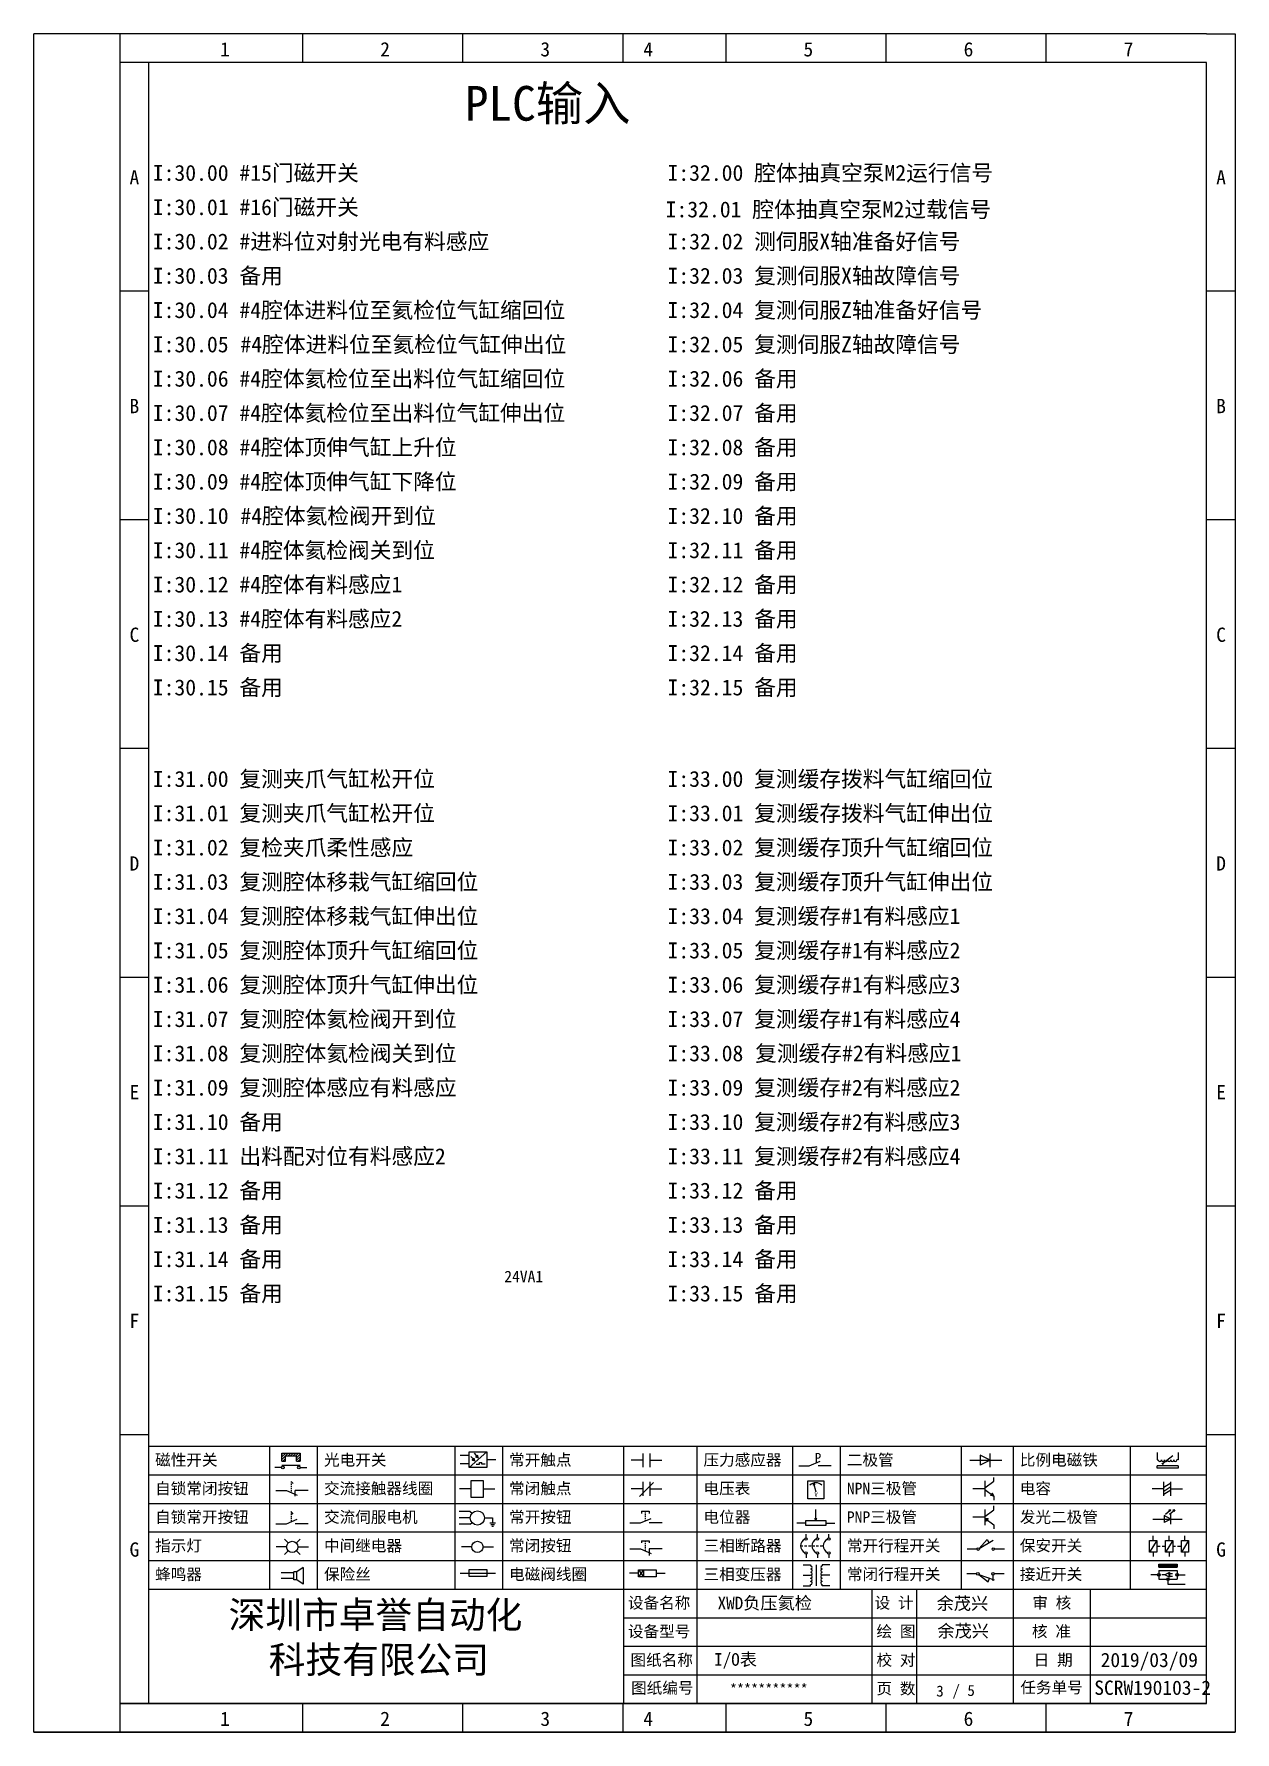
# Model space of a CAD drawing. Header units: millimetres. Extents: x -300 to 4617, y -106 to 3179.
# Drawn here: x 887.3 to 1097.3, y 2160.9 to 2457.9 of the extents above; entities that cross this region are included whole.
import ezdxf

# ---------------------------------------------------------------- set-up
doc = ezdxf.new("R2010")
doc.units = ezdxf.units.MM
doc.layers.add('AE_BOR', color=1, linetype='Continuous')
doc.styles.get("Standard").update_dxf_attribs({"font": ''})
doc.styles.add('汉字', font='')
doc.styles.get('Standard').set_extended_font_data('SimSun')
doc.styles.get('汉字').set_extended_font_data('新宋体')

# ---------------------------------------------------------------- blocks, each defined once
blk = doc.blocks.new('磁性开关')
at = {"linetype": 'ByBlock'}
h = blk.add_hatch(dxfattribs=at)
h.set_pattern_fill('ANSI31', color=256, scale=0.1, style=0)
h.paths.add_polyline_path([(-1910.88, -776.69), (-1910.88, -775.29), (-1907.69, -775.29), (-1907.69, -776.69), (-1908.31, -776.69), (-1908.31, -775.79), (-1910.25, -775.79), (-1910.25, -776.69)])
for p, q in [((-1910.91, -777.81), (-1912.09, -777.81)), ((-1910.88, -776.69), (-1910.88, -775.29)), ((-1910.88, -775.29), (-1907.69, -775.29)), ((-1910.88, -776.69), (-1910.25, -776.69)), ((-1910.88, -777.39), (-1907.69, -777.39)), ((-1910.25, -776.69), (-1910.25, -775.79)), ((-1910.25, -775.79), (-1908.31, -775.79)), ((-1908.31, -776.69), (-1908.31, -775.79)), ((-1908.31, -776.69), (-1907.69, -776.69)), ((-1907.69, -775.29), (-1907.69, -776.69)), ((-1907.66, -777.81), (-1906.48, -777.81))]:
    blk.add_line(p, q, dxfattribs=at)
for centre in [(-1910.68, -777.81), (-1907.88, -777.81)]:
    blk.add_circle(centre, 0.225, dxfattribs=at)
blk = doc.blocks.new('*U4')
at = {"linetype": 'ByBlock'}
for p, q in [((-1909.23, -780.45), (-1909.23, -780.67)), ((-1909.23, -780.45), (-1908.92, -780.84)), ((-1909.23, -780.84), (-1909.23, -781.05)), ((-1911.92, -782.07), (-1910.06, -782.07)), ((-1910.06, -782.07), (-1908.18, -782.88)), ((-1909.23, -781.23), (-1909.23, -781.44)), ((-1909.23, -781.61), (-1909.23, -781.83)), ((-1909.23, -782), (-1909.23, -782.21)), ((-1909.23, -782.38), (-1909.23, -782.43)), ((-1908.52, -783.07), (-1908.52, -782.07)), ((-1906.25, -782.07), (-1908.52, -782.07))]:
    blk.add_line(p, q, dxfattribs=at)
blk = doc.blocks.new('常开按钮')
at = {"linetype": 'ByBlock'}
for p, q in [((-1910.06, -787.73), (-1908.18, -786.93)), ((-1909.9, -785.68), (-1908.56, -785.68)), ((-1909.9, -785.68), (-1909.9, -786.07)), ((-1909.23, -785.68), (-1909.23, -785.89)), ((-1909.23, -786.06), (-1909.23, -786.28)), ((-1909.23, -786.45), (-1909.23, -786.67)), ((-1909.23, -786.84), (-1909.23, -787.05)), ((-1908.56, -785.68), (-1908.56, -786.07)), ((-1911.92, -787.73), (-1910.06, -787.73)), ((-1909.23, -787.22), (-1909.23, -787.38)), ((-1906.25, -787.73), (-1908.52, -787.73))]:
    blk.add_line(p, q, dxfattribs=at)
blk = doc.blocks.new('*U6')
at = {"linetype": 'ByBlock'}
for p, q in [((-1911.92, -792.89), (-1910.06, -792.89)), ((-1910.06, -792.89), (-1908.18, -792.08)), ((-1908.88, -791.17), (-1909.23, -790.71)), ((-1909.23, -790.71), (-1909.23, -790.92)), ((-1909.23, -791.09), (-1909.23, -791.31)), ((-1909.23, -791.48), (-1909.23, -791.69)), ((-1909.23, -791.86), (-1909.23, -792.08)), ((-1909.23, -792.25), (-1909.23, -792.47)), ((-1906.25, -792.89), (-1908.52, -792.89))]:
    blk.add_line(p, q, dxfattribs=at)
blk = doc.blocks.new('蜂鸣器')
at = {"linetype": 'ByBlock'}
for p, q in [((-1907.17, -795.53), (-1908.25, -796.26)), ((-1907.17, -795.53), (-1907.17, -798.41)), ((-1908.8, -796.48), (-1911.01, -796.48)), ((-1908.8, -797.46), (-1911.01, -797.46)), ((-1908.25, -796.26), (-1908.8, -796.26)), ((-1908.8, -797.68), (-1908.8, -796.26)), ((-1908.25, -797.68), (-1908.8, -797.68)), ((-1908.25, -797.68), (-1908.25, -796.26)), ((-1907.17, -798.41), (-1908.25, -797.68))]:
    blk.add_line(p, q, dxfattribs=at)
blk = doc.blocks.new('光电开关')
at = {"linetype": 'ByBlock'}
h = blk.add_hatch(dxfattribs=at)
h.set_pattern_fill('ANSI31', color=256, scale=0.01, style=0)
h.set_pattern_definition([(45, (0.172267, 0), (-0.0224506403, 0.0224506403), [])])
h.paths.add_polyline_path([(-1882.44, -776.34), (-1882.5, -775.91), (-1882.68, -776.07)])
h.paths.add_polyline_path([(-1882.86, -776.23), (-1882.44, -776.34), (-1882.68, -776.07)])
h.paths.add_polyline_path([(-1883.05, -776.88), (-1883.11, -776.45), (-1883.29, -776.61)])
h.paths.add_polyline_path([(-1883.47, -776.77), (-1883.05, -776.88), (-1883.29, -776.61)])
for p, q in [((-1884.01, -775.96), (-1885.56, -775.96)), ((-1884.01, -777.39), (-1885.56, -777.39)), ((-1880.91, -775.3), (-1884.01, -778.05)), ((-1883.75, -776.09), (-1883.05, -776.88)), ((-1883.11, -776.45), (-1883.47, -776.77)), ((-1883.05, -776.88), (-1883.47, -776.77)), ((-1883.14, -775.55), (-1882.44, -776.34)), ((-1883.05, -776.88), (-1883.11, -776.45)), ((-1882.5, -775.91), (-1882.86, -776.23)), ((-1882.44, -776.34), (-1882.86, -776.23)), ((-1882.78, -777.47), (-1882.23, -777.47)), ((-1882.44, -776.34), (-1882.5, -775.91)), ((-1882.23, -777.47), (-1882.23, -777.14)), ((-1882.23, -777.14), (-1881.78, -777.14)), ((-1881.78, -777.47), (-1881.78, -777.14)), ((-1881.23, -777.47), (-1881.78, -777.47)), ((-1879.37, -776.67), (-1880.91, -776.67))]:
    blk.add_line(p, q, dxfattribs=at)
blk.add_lwpolyline([(-1884.01, -775.3), (-1880.91, -775.3), (-1880.91, -778.05), (-1884.01, -778.05)], close=True, dxfattribs=at)
blk = doc.blocks.new('交流接触器线圈')
at = {"linetype": 'ByBlock'}
for p, q in [((-1880.82, -781.77), (-1882.87, -781.77)), ((-1878.72, -781.77), (-1876.67, -781.77))]:
    blk.add_line(p, q, dxfattribs=at)
blk.add_lwpolyline([(-1880.82, -780.28), (-1878.72, -780.28), (-1878.72, -783.26), (-1880.82, -783.26)], close=True, dxfattribs=at)
blk = doc.blocks.new('交流伺服电机')
at = {"linetype": 'ByBlock'}
for p, q in [((-1880.97, -785.75), (-1882.94, -785.75)), ((-1880.97, -786.85), (-1882.94, -786.85)), ((-1880.97, -785.75), (-1880.65, -786.03)), ((-1878.49, -786.85), (-1877.07, -786.85)), ((-1877.07, -786.85), (-1877.07, -787.72)), ((-1880.97, -787.94), (-1882.94, -787.94)), ((-1880.97, -787.94), (-1880.65, -787.67)), ((-1877.54, -787.72), (-1876.59, -787.72)), ((-1877.38, -788.01), (-1876.75, -788.01)), ((-1877.23, -788.29), (-1876.9, -788.29))]:
    blk.add_line(p, q, dxfattribs=at)
blk.add_circle((-1879.73, -786.85), 1.24, dxfattribs=at)
blk = doc.blocks.new('中间继电器')
at = {"linetype": 'ByBlock'}
for p, q in [((-1880.72, -791.92), (-1882.54, -791.92)), ((-1878.74, -791.92), (-1876.92, -791.92))]:
    blk.add_line(p, q, dxfattribs=at)
blk.add_circle((-1879.73, -791.92), 0.992, dxfattribs=at)
blk = doc.blocks.new('保险丝')
at = {"linetype": 'ByBlock'}
blk.add_line((-1882.72, -796.49), (-1876.55, -796.49), dxfattribs=at)
blk.add_lwpolyline([(-1881.2, -795.86), (-1878.06, -795.86), (-1878.06, -797.12), (-1881.2, -797.12)], close=True, dxfattribs=at)
blk = doc.blocks.new('指示灯')
at = {"linetype": 'ByBlock'}
for p, q in [((-1854.25, -776.92), (-1856.06, -776.92)), ((-1854.62, -775.59), (-1853.97, -776.23)), ((-1854.62, -778.25), (-1853.97, -777.61)), ((-1851.9, -775.59), (-1852.54, -776.23)), ((-1851.9, -778.25), (-1852.54, -777.61)), ((-1852.26, -776.92), (-1850.45, -776.92))]:
    blk.add_line(p, q, dxfattribs=at)
blk.add_circle((-1853.26, -776.92), 0.992, dxfattribs=at)
blk = doc.blocks.new('常开触点')
at = {"linetype": 'ByBlock'}
for p, q in [((-1853.82, -782.99), (-1853.82, -780.56)), ((-1852.6, -782.99), (-1852.6, -780.56)), ((-1853.82, -781.77), (-1855.88, -781.77)), ((-1852.6, -781.77), (-1850.55, -781.77))]:
    blk.add_line(p, q, dxfattribs=at)
blk = doc.blocks.new('常闭触点')
at = {"linetype": 'ByBlock'}
for p, q in [((-1853.82, -786.77), (-1855.88, -786.77)), ((-1852.01, -785.66), (-1854.43, -788.1)), ((-1853.82, -787.99), (-1853.82, -785.56)), ((-1852.6, -787.99), (-1852.6, -785.56)), ((-1852.6, -786.77), (-1850.55, -786.77))]:
    blk.add_line(p, q, dxfattribs=at)
blk = doc.blocks.new('常闭按钮')
at = {"linetype": 'ByBlock'}
for p, q in [((-1856.13, -792.28), (-1854.28, -792.28)), ((-1854.28, -792.28), (-1852.4, -793.09)), ((-1854.11, -790.83), (-1852.77, -790.83)), ((-1854.11, -790.83), (-1854.11, -791.22)), ((-1853.44, -790.83), (-1853.44, -791.04)), ((-1853.44, -791.21), (-1853.44, -791.43)), ((-1853.44, -791.6), (-1853.44, -791.82)), ((-1853.44, -791.99), (-1853.44, -792.2)), ((-1853.44, -792.37), (-1853.44, -792.53)), ((-1852.77, -790.83), (-1852.77, -791.22)), ((-1850.47, -792.28), (-1852.73, -792.28)), ((-1852.73, -792.28), (-1852.73, -793.43))]:
    blk.add_line(p, q, dxfattribs=at)
blk = doc.blocks.new('电磁阀线圈')
at = {"linetype": 'ByBlock'}
for p, q in [((-1854.61, -795.92), (-1853.75, -797.16)), ((-1853.75, -795.92), (-1854.61, -797.16)), ((-1853.75, -795.92), (-1853.75, -797.16)), ((-1854.61, -796.54), (-1856.17, -796.54)), ((-1851.53, -796.54), (-1849.97, -796.54))]:
    blk.add_line(p, q, dxfattribs=at)
blk.add_lwpolyline([(-1854.61, -795.92), (-1851.53, -795.92), (-1851.53, -797.16), (-1854.61, -797.16)], close=True, dxfattribs=at)
blk = doc.blocks.new('电容')
at = {"linetype": 'ByBlock'}
for p, q in [((-1756.08, -782.99), (-1756.08, -780.56)), ((-1754.86, -780.79), (-1756.08, -781.55)), ((-1754.86, -782.99), (-1754.86, -780.56)), ((-1756.08, -781.77), (-1758.13, -781.77)), ((-1754.86, -781.44), (-1756.08, -782.2)), ((-1754.86, -781.99), (-1756.08, -782.75)), ((-1754.86, -781.77), (-1752.81, -781.77))]:
    blk.add_line(p, q, dxfattribs=at)
blk = doc.blocks.new('电压表')
at = {"linetype": 'ByBlock'}
for p, q in [((-1814.84, -780.75), (-1814.91, -781.13)), ((-1814.6, -781.05), (-1814.91, -781.13)), ((-1814.84, -780.75), (-1814.46, -782.26)), ((-1814.84, -780.75), (-1814.6, -781.05))]:
    blk.add_line(p, q, dxfattribs=at)
blk.add_lwpolyline([(-1815.84, -780.34), (-1813.07, -780.34), (-1813.07, -783.49), (-1815.84, -783.49)], close=True, dxfattribs=at)
blk.add_arc((-1814.46, -782.26), 1.56, 46.8313, 133.1687, dxfattribs=at)
at = {"linetype": 'ByBlock', "insert": (-1814.7, -782.39), "char_height": 0.75, "width": 0.6768, "attachment_point": 1}
blk.add_mtext('V', dxfattribs=at)
blk = doc.blocks.new('电位器')
at = {"linetype": 'ByBlock'}
for p, q in [((-1814.45, -787.3), (-1814.62, -786.96)), ((-1814.62, -786.96), (-1814.27, -786.96)), ((-1814.45, -787.3), (-1814.45, -785.39)), ((-1814.45, -787.3), (-1814.27, -786.96)), ((-1816.21, -787.75), (-1817.79, -787.75)), ((-1812.68, -787.75), (-1811.1, -787.75))]:
    blk.add_line(p, q, dxfattribs=at)
blk.add_lwpolyline([(-1816.21, -787.3), (-1812.68, -787.3), (-1812.68, -788.2), (-1816.21, -788.2)], close=True, dxfattribs=at)
blk = doc.blocks.new('三相断路器')
at = {"linetype": 'ByBlock'}
for p, q in [((-1816.17, -790.33), (-1816.17, -789.7)), ((-1814.17, -790.33), (-1814.17, -789.7)), ((-1812.18, -790.33), (-1812.18, -789.7)), ((-1817.14, -791.74), (-1816.72, -791.74)), ((-1816.45, -791.74), (-1816.03, -791.74)), ((-1815.76, -791.74), (-1815.34, -791.74)), ((-1815.07, -791.74), (-1814.65, -791.74)), ((-1814.38, -791.74), (-1813.96, -791.74)), ((-1813.69, -791.74), (-1813.27, -791.74)), ((-1816.17, -793.19), (-1816.17, -793.83)), ((-1814.17, -793.19), (-1814.17, -793.83)), ((-1812.18, -793.19), (-1812.18, -793.83))]:
    blk.add_line(p, q, dxfattribs=at)
for centre in [(-1816.17, -790.55), (-1816.17, -792.98), (-1814.17, -790.55), (-1814.17, -792.98), (-1812.18, -790.55), (-1812.18, -792.98)]:
    blk.add_circle(centre, 0.219, dxfattribs=at)
for centre in [(-1815.81, -791.74), (-1813.82, -791.74), (-1811.83, -791.74)]:
    blk.add_arc(centre, 1.32, 115.5791, 244.4209, dxfattribs=at)
blk = doc.blocks.new('三相变压器')
at = {"linetype": 'ByBlock'}
for p, q in [((-1816.69, -795.03), (-1815.37, -795.03)), ((-1815.37, -795.03), (-1815.37, -795.24)), ((-1814.34, -798.7), (-1814.34, -795.04)), ((-1812, -795.03), (-1813.32, -795.03)), ((-1813.32, -795.03), (-1813.32, -795.24)), ((-1816.69, -796.87), (-1815.37, -796.87)), ((-1816.69, -798.71), (-1815.37, -798.71)), ((-1815.37, -798.71), (-1815.37, -798.5)), ((-1812, -796.87), (-1813.32, -796.87)), ((-1813.32, -798.71), (-1813.32, -798.5)), ((-1812, -798.71), (-1813.32, -798.71))]:
    blk.add_line(p, q, dxfattribs=at)
for centre, start, end in [((-1815.37, -795.51), 270, 90), ((-1815.37, -796.06), 270, 90), ((-1813.32, -795.51), 90, 270), ((-1813.32, -796.06), 90, 270), ((-1815.37, -796.6), 270, 90), ((-1815.37, -797.14), 270, 90), ((-1815.37, -797.68), 270, 90), ((-1815.37, -798.23), 270, 90), ((-1813.32, -796.6), 90, 270), ((-1813.32, -797.14), 90, 270), ((-1813.32, -797.68), 90, 270), ((-1813.32, -798.23), 90, 270)]:
    blk.add_arc(centre, 0.271, start, end, dxfattribs=at)
blk = doc.blocks.new('二极管')
at = {"linetype": 'ByBlock'}
for p, q in [((-1787.52, -776.77), (-1781.92, -776.77)), ((-1783.97, -776.77), (-1785.69, -775.9)), ((-1785.69, -775.9), (-1785.69, -777.65)), ((-1783.97, -776.77), (-1785.69, -777.65)), ((-1783.97, -777.99), (-1783.97, -775.56))]:
    blk.add_line(p, q, dxfattribs=at)
blk = doc.blocks.new('NPN三极管')
at = {"linetype": 'ByBlock'}
for p, q in [((-1785.73, -780.61), (-1785.73, -783.32)), ((-1785.73, -781.82), (-1784.15, -780.66)), ((-1784.15, -780.66), (-1784.15, -779.98)), ((-1785.73, -781.97), (-1787.81, -781.97)), ((-1785.73, -782.11), (-1784.15, -783.27)), ((-1784.41, -782.73), (-1784.74, -783.18)), ((-1784.15, -783.27), (-1784.74, -783.18)), ((-1784.15, -783.27), (-1784.41, -782.73)), ((-1784.15, -783.27), (-1784.15, -783.96))]:
    blk.add_line(p, q, dxfattribs=at)
blk = doc.blocks.new('发光二极管')
at = {"linetype": 'ByBlock'}
for p, q in [((-1758.01, -786.77), (-1752.89, -786.77)), ((-1754.84, -786.77), (-1756.04, -786.16)), ((-1756.04, -786.16), (-1756.04, -787.39)), ((-1754.84, -786.77), (-1756.04, -787.39)), ((-1755.78, -785.92), (-1754.89, -785.14)), ((-1754.89, -785.14), (-1755.2, -785.22)), ((-1755.2, -785.22), (-1755.01, -785.43)), ((-1755.08, -785.92), (-1754.18, -785.14)), ((-1754.89, -785.14), (-1755.01, -785.43)), ((-1754.84, -787.63), (-1754.84, -785.92)), ((-1754.18, -785.14), (-1754.49, -785.22)), ((-1754.49, -785.22), (-1754.31, -785.43)), ((-1754.18, -785.14), (-1754.31, -785.43))]:
    blk.add_line(p, q, dxfattribs=at)
blk = doc.blocks.new('PNP三极管')
at = {"linetype": 'ByBlock'}
for p, q in [((-1784.9, -786.74), (-1786.98, -786.74)), ((-1784.9, -785.38), (-1784.9, -788.09)), ((-1784.9, -786.59), (-1783.32, -785.43)), ((-1784.9, -786.88), (-1783.32, -788.04)), ((-1784.9, -786.88), (-1784.31, -786.97)), ((-1784.9, -786.88), (-1784.64, -787.42)), ((-1784.31, -786.97), (-1784.64, -787.42)), ((-1783.32, -785.43), (-1783.32, -784.75)), ((-1783.32, -788.04), (-1783.32, -788.73))]:
    blk.add_line(p, q, dxfattribs=at)
blk = doc.blocks.new('常开行程开关')
at = {"linetype": 'ByBlock'}
for p, q in [((-1786.29, -792.3), (-1788.01, -792.3)), ((-1785.89, -792.17), (-1784.52, -790.62)), ((-1785.89, -792.17), (-1783.43, -790.72)), ((-1784.52, -790.62), (-1784.19, -791.17)), ((-1781.48, -792.3), (-1783.21, -792.3))]:
    blk.add_line(p, q, dxfattribs=at)
for centre in [(-1786.07, -792.3), (-1783.42, -792.3)]:
    blk.add_circle(centre, 0.219, dxfattribs=at)
blk = doc.blocks.new('常闭行程开关')
at = {"linetype": 'ByBlock'}
for p, q in [((-1786.34, -796.62), (-1788.07, -796.62)), ((-1785.93, -796.72), (-1783.25, -797.7)), ((-1785.93, -796.72), (-1784.3, -798)), ((-1784.3, -798), (-1784.08, -797.4)), ((-1783.48, -796.84), (-1783.48, -797.85)), ((-1781.54, -796.62), (-1783.26, -796.62))]:
    blk.add_line(p, q, dxfattribs=at)
for centre in [(-1786.12, -796.62), (-1783.48, -796.62)]:
    blk.add_circle(centre, 0.219, dxfattribs=at)
blk = doc.blocks.new('比例电磁阀')
at = {"linetype": 'ByBlock'}
for p, q in [((-1757.26, -775.38), (-1757.26, -776.71)), ((-1757.26, -776.71), (-1757.05, -776.71)), ((-1753.6, -777.73), (-1757.25, -777.73)), ((-1757.25, -778.13), (-1757.25, -777.73)), ((-1753.6, -778.13), (-1757.25, -778.13)), ((-1754.5, -775.98), (-1756.35, -777.44)), ((-1756.35, -777.44), (-1756.25, -777.25)), ((-1756.35, -777.44), (-1756.15, -777.38)), ((-1756.15, -777.38), (-1756.25, -777.25)), ((-1753.58, -776.71), (-1753.8, -776.71)), ((-1753.6, -777.73), (-1753.6, -778.13)), ((-1753.58, -775.38), (-1753.58, -776.71))]:
    blk.add_line(p, q, dxfattribs=at)
for centre in [(-1756.78, -776.71), (-1756.24, -776.71), (-1755.7, -776.71), (-1755.15, -776.71), (-1754.61, -776.71), (-1754.07, -776.71)]:
    blk.add_arc(centre, 0.271, 180, 0, dxfattribs=at)
blk = doc.blocks.new('保安开关')
at = {"linetype": 'ByBlock'}
for p, q in [((-1757.96, -790.79), (-1757.96, -789.97)), ((-1755.17, -790.79), (-1755.17, -789.97)), ((-1752.39, -790.79), (-1752.39, -789.97)), ((-1757.33, -790.79), (-1758.6, -792.81)), ((-1757.96, -792.81), (-1757.96, -793.62)), ((-1757.33, -791.8), (-1756.72, -791.8)), ((-1756.35, -791.8), (-1755.89, -791.8)), ((-1754.54, -790.79), (-1755.81, -792.81)), ((-1755.17, -792.81), (-1755.17, -793.62)), ((-1754.52, -791.8), (-1754.06, -791.8)), ((-1753.69, -791.8), (-1753.08, -791.8)), ((-1751.75, -790.79), (-1753.02, -792.81)), ((-1752.39, -792.81), (-1752.39, -793.62))]:
    blk.add_line(p, q, dxfattribs=at)
for points in [[(-1758.6, -790.79), (-1757.33, -790.79), (-1757.33, -792.81), (-1758.6, -792.81)], [(-1755.81, -790.79), (-1754.54, -790.79), (-1754.54, -792.81), (-1755.81, -792.81)], [(-1753.02, -790.79), (-1751.75, -790.79), (-1751.75, -792.81), (-1753.02, -792.81)]]:
    blk.add_lwpolyline(points, close=True, dxfattribs=at)
blk = doc.blocks.new('接近开关')
at = {"linetype": 'ByBlock'}
h = blk.add_hatch(dxfattribs=at)
h.set_pattern_fill('ANSI31', color=256, scale=0.01, style=0)
h.set_pattern_definition([(45, (-89.131516, -30.795668), (-0.0224506403, 0.0224506403), [])])
h.paths.add_polyline_path([(-1516.96, -1123.35), (-1516.96, -1122.85), (-1513.76, -1122.85), (-1513.76, -1123.35)])
for p, q in [((-1517.18, -1124.71), (-1518.36, -1124.71)), ((-1516.96, -1123.35), (-1516.96, -1122.85)), ((-1516.96, -1122.85), (-1513.76, -1122.85)), ((-1516.96, -1123.35), (-1513.76, -1123.35)), ((-1516.96, -1123.95), (-1513.76, -1123.95)), ((-1516.96, -1123.95), (-1516.96, -1125.47)), ((-1516.96, -1125.47), (-1513.76, -1125.47)), ((-1515.91, -1124.71), (-1516.45, -1124.71)), ((-1515.11, -1124.31), (-1515.91, -1124.71)), ((-1515.11, -1125.11), (-1515.91, -1124.71)), ((-1515.33, -1124.53), (-1515.17, -1124.53)), ((-1515.33, -1124.88), (-1515.17, -1124.88)), ((-1515.25, -1124.45), (-1515.25, -1124.61)), ((-1515.11, -1124.31), (-1515.11, -1125.11)), ((-1515.11, -1124.48), (-1514.58, -1124.48)), ((-1515.11, -1124.94), (-1514.58, -1124.94)), ((-1513.76, -1122.85), (-1513.76, -1123.35)), ((-1513.76, -1123.95), (-1513.76, -1125.47)), ((-1513.54, -1124.71), (-1512.36, -1124.71)), ((-1515.36, -1125.69), (-1515.36, -1126.36)), ((-1515.36, -1126.36), (-1512.36, -1126.36))]:
    blk.add_line(p, q, dxfattribs=at)
for centre in [(-1516.96, -1124.71), (-1515.36, -1125.47), (-1513.76, -1124.71)]:
    blk.add_circle(centre, 0.225, dxfattribs=at)
blk = doc.blocks.new('压力感应器')
at = {"linetype": 'ByBlock'}
for p, q in [((-1817.44, -777.73), (-1815.59, -777.73)), ((-1815.59, -777.73), (-1813.71, -776.93)), ((-1811.78, -777.73), (-1814.05, -777.73))]:
    blk.add_line(p, q, dxfattribs=at)
at = {"linetype": 'ByBlock', "insert": (-1814.65, -775.48), "char_height": 1.68, "width": 1.2242, "attachment_point": 1}
blk.add_mtext('{\\fNSimSun|b0|i0|c134|p49;P}', dxfattribs=at)

msp = doc.modelspace()

# ---------------------------------------------------------------- linework, layer by layer
at = {"color": 7, "linetype": 'ByBlock'}
for p, q in [((902.336, 2457.899), (902.336, 2160.899)), ((1092.336, 2452.899), (902.336, 2452.899)), ((907.336, 2452.899), (907.336, 2165.899)), ((1092.336, 2165.899), (902.336, 2165.899)), ((902.336, 2165.899), (1092.336, 2165.899))]:
    msp.add_line(p, q, dxfattribs=at)
for points in [[(934.336, 2452.899), (934.336, 2457.899)], [(962.336, 2452.899), (962.336, 2457.899)], [(990.336, 2452.899), (990.336, 2457.899)], [(1008.336, 2452.899), (1008.336, 2457.899)], [(1036.336, 2452.899), (1036.336, 2457.899)], [(1064.336, 2452.899), (1064.336, 2457.899)], [(912.336, 2452.899), (907.336, 2452.899)], [(912.336, 2452.899), (907.336, 2452.899)], [(1092.336, 2165.899), (1092.336, 2452.899)], [(907.336, 2412.899), (902.336, 2412.899)], [(1097.336, 2412.899), (1092.336, 2412.899)], [(907.336, 2372.899), (902.336, 2372.899)], [(1097.336, 2372.899), (1092.336, 2372.899)], [(907.336, 2332.899), (902.336, 2332.899)], [(1097.336, 2332.899), (1092.336, 2332.899)], [(907.336, 2292.899), (902.336, 2292.899)], [(1097.336, 2292.899), (1092.336, 2292.899)], [(907.336, 2252.899), (902.336, 2252.899)], [(1097.336, 2252.899), (1092.336, 2252.899)], [(907.336, 2212.899), (902.336, 2212.899)], [(1097.336, 2212.899), (1092.336, 2212.899)], [(907.336, 2210.899), (1092.336, 2210.899)], [(928.53, 2210.899), (928.53, 2185.899)], [(936.863, 2210.899), (936.863, 2185.899)], [(960.897, 2210.899), (960.897, 2185.899)], [(969.23, 2210.899), (969.23, 2185.899)], [(990.424, 2210.899), (990.424, 2165.899)], [(1003.216, 2210.899), (1003.216, 2165.899)], [(1019.95, 2210.899), (1019.95, 2185.899)], [(1028.283, 2210.899), (1028.283, 2185.899)], [(1049.477, 2210.899), (1049.477, 2185.899)], [(1058.526, 2210.899), (1058.526, 2185.899)], [(1079.004, 2210.899), (1079.004, 2185.899)], [(907.336, 2205.899), (1092.336, 2205.899)], [(907.336, 2200.899), (1092.336, 2200.899)], [(907.336, 2195.899), (1092.336, 2195.899)], [(907.336, 2190.899), (1092.336, 2190.899)], [(907.336, 2185.899), (1092.336, 2185.899)], [(1033.857, 2185.899), (1033.857, 2165.899)], [(1041.667, 2185.899), (1041.667, 2165.899)], [(1058.526, 2185.899), (1058.526, 2165.899)], [(1071.983, 2185.775), (1071.983, 2165.775)], [(990.424, 2180.899), (1092.336, 2180.899)], [(990.424, 2175.899), (1092.336, 2175.899)], [(990.424, 2170.899), (1092.336, 2170.899)], [(934.336, 2160.899), (934.336, 2165.899)], [(962.336, 2160.899), (962.336, 2165.899)], [(990.336, 2160.899), (990.336, 2165.899)], [(1008.336, 2160.899), (1008.336, 2165.899)], [(1036.336, 2160.899), (1036.336, 2165.899)], [(1064.336, 2160.899), (1064.336, 2165.899)]]:
    msp.add_lwpolyline(points, dxfattribs=at)
at = {"layer": 'AE_BOR', "color": 7, "linetype": 'ByBlock'}
for p, q in [((887.336, 2160.899), (887.336, 2457.899)), ((907.336, 2457.899), (887.336, 2457.899)), ((1092.336, 2457.899), (907.336, 2457.899)), ((1092.336, 2457.899), (1097.336, 2457.899)), ((1097.336, 2457.899), (1097.336, 2160.899)), ((1097.336, 2160.899), (887.336, 2160.899)), ((887.336, 2160.899), (1097.336, 2160.899))]:
    msp.add_line(p, q, dxfattribs=at)

# ---------------------------------------------------------------- block references
at = {"color": 7, "linetype": 'ByBlock'}
for name, p in [('磁性开关', (2841.547, 2984.99)), ('光电开关', (2847.441, 2985.198)), ('光电开关', (2847.441, 2985.198)), ('压力感应器', (2838.493, 2985.198)), ('比例电磁阀', (2840.973, 2985.198)), ('常开触点', (2847.655, 2990.198)), ('二极管', (2838.493, 2985.198)), ('*U4', (2841.547, 2985.198)), ('交流接触器线圈', (2844.601, 2985.198)), ('常闭触点', (2847.655, 2990.198)), ('电压表', (2838.493, 2985.198)), ('NPN三极管', (2839.319, 2985.427)), ('电容', (2840.973, 2985.198)), ('*U6', (2841.547, 2990.198)), ('交流伺服电机', (2844.601, 2985.198)), ('常开按钮', (2903.44, 2985.198)), ('电位器', (2838.493, 2985.198)), ('PNP三极管', (2838.493, 2985.198)), ('发光二极管', (2840.973, 2984.909)), ('三相断路器', (2838.493, 2985.198)), ('保安开关', (2840.973, 2985.198)), ('指示灯', (2785.762, 2970.198)), ('中间继电器', (2844.601, 2985.198)), ('常闭按钮', (2847.655, 2985.198)), ('常开行程开关', (2838.493, 2985.198)), ('蜂鸣器', (2841.547, 2985.198)), ('保险丝', (2844.601, 2985.198)), ('电磁阀线圈', (2847.655, 2985.198)), ('三相变压器', (2838.493, 2985.198)), ('接近开关', (2600.974, 3313.114)), ('常闭行程开关', (2838.493, 2985.198))]:
    msp.add_blockref(name, p, dxfattribs=at)

# ---------------------------------------------------------------- texts
at = {"color": 7}
msp.add_text('3', height=1.92, dxfattribs=at).set_placement((1045.098, 2167.107))
at = {"color": 7, "linetype": 'ByBlock', "char_height": 2.5, "attachment_point": 1}
for s, insert, width in [('{\\fKaiTi_GB2312|b0|i0|c134|p0;1}', (919.881, 2456.47), 11.7517), ('{\\fKaiTi_GB2312|b0|i0|c134|p0;2}', (947.881, 2456.47), 11.7517), ('{\\fKaiTi_GB2312|b0|i0|c134|p0;3}', (975.881, 2456.47), 11.7517), ('{\\fKaiTi_GB2312|b0|i0|c134|p0;4}', (993.881, 2456.47), 11.7517), ('{\\fKaiTi_GB2312|b0|i0|c134|p0;5}', (1021.881, 2456.47), 11.7517), ('{\\fKaiTi_GB2312|b0|i0|c134|p0;6}', (1049.881, 2456.47), 11.7517), ('{\\fKaiTi_GB2312|b0|i0|c134|p0;7}', (1077.881, 2456.47), 11.7517), ('{\\fKaiTi_GB2312|b0|i0|c134|p0;A}', (904.044, 2434.07), 5), ('{\\fKaiTi_GB2312|b0|i0|c134|p0;A}', (1094.044, 2434.07), 5), ('{\\fKaiTi_GB2312|b0|i0|c134|p0;B}', (904.044, 2394.07), 5), ('{\\fKaiTi_GB2312|b0|i0|c134|p0;B}', (1094.044, 2394.07), 5), ('{\\fKaiTi_GB2312|b0|i0|c134|p0;C}', (904.044, 2354.07), 5), ('{\\fKaiTi_GB2312|b0|i0|c134|p0;C}', (1094.044, 2354.07), 5), ('{\\fKaiTi_GB2312|b0|i0|c134|p0;D}', (904.044, 2314.07), 5), ('{\\fKaiTi_GB2312|b0|i0|c134|p0;D}', (1094.044, 2314.07), 5), ('{\\fKaiTi_GB2312|b0|i0|c134|p0;E}', (904.044, 2274.07), 5), ('{\\fKaiTi_GB2312|b0|i0|c134|p0;E}', (1094.044, 2274.07), 5), ('{\\fKaiTi_GB2312|b0|i0|c134|p0;F}', (904.044, 2234.07), 5), ('{\\fKaiTi_GB2312|b0|i0|c134|p0;F}', (1094.044, 2234.07), 5), ('{\\fKaiTi_GB2312|b0|i0|c134|p0;G}', (904.044, 2194.07), 5), ('{\\fKaiTi_GB2312|b0|i0|c134|p0;G}', (1094.044, 2194.07), 5), ('{\\fKaiTi_GB2312|b0|i0|c134|p0;1}', (919.881, 2164.47), 11.7517), ('{\\fKaiTi_GB2312|b0|i0|c134|p0;2}', (947.881, 2164.47), 11.7517), ('{\\fKaiTi_GB2312|b0|i0|c134|p0;3}', (975.881, 2164.47), 11.7517), ('{\\fKaiTi_GB2312|b0|i0|c134|p0;4}', (993.881, 2164.47), 11.7517), ('{\\fKaiTi_GB2312|b0|i0|c134|p0;5}', (1021.881, 2164.47), 11.7517), ('{\\fKaiTi_GB2312|b0|i0|c134|p0;6}', (1049.881, 2164.47), 11.7517), ('{\\fKaiTi_GB2312|b0|i0|c134|p0;7}', (1077.881, 2164.47), 11.7517)]:
    msp.add_mtext(s, dxfattribs=dict(at, insert=insert, width=width))
at = {"color": 7, "attachment_point": 1}
for s, insert, char_height, width in [('{\\fKaiTi_GB2312|b0|i0|c134|p49;\\C7;PLC\\fSimSun|b0|i0|c134|p2;输入}', (962.67, 2448.803), 6.075, 719.83479), ('{\\H0.91667x;I:30.00 \\H1x;#15门磁开关}', (908.107, 2434.997), 3.0375, 359.91739), ('{\\H0.91667x;I:32.00 腔体抽真空泵M2运行信号}', (998.107, 2434.997), 3.0375, 359.91739), ('{\\H0.91667x;I:30.01 \\H1x;#16门磁开关}', (908.107, 2428.997), 3.0375, 359.91739), ('{\\H0.91667x;I:32.01 腔体抽真空泵M2过载信号}', (997.782, 2428.605), 3.0375, 359.91739), ('{\\H0.91667x;I:30.02 #进料位对射光电有料感应}', (908.107, 2422.997), 3.0375, 359.91739), ('{\\H0.91667x;I:32.02 测伺服X轴准备好信号}', (998.107, 2422.997), 3.0375, 359.91739), ('{\\H0.91667x;I:30.03 备用\\H1x; }', (908.107, 2416.997), 3.0375, 359.91739), ('{\\H0.91667x;I:32.03 复测伺服X轴故障信号}', (998.107, 2416.997), 3.0375, 359.91739), ('I:30.04 #4腔体进料位至氦检位气缸缩回位', (908.107, 2410.997), 2.7844, 359.91739), ('{\\H0.91667x;I:32.04 复测伺服Z轴准备好信号}', (998.107, 2410.997), 3.0375, 359.91739), ('{\\H0.91667x;I:30.05\\H1.0909x; \\H0.91668x;#4腔体进料位至氦检位气缸伸出位}', (908.107, 2404.997), 3.0375, 359.91739), ('\\pt39.488;{\\H0.91667x;I:32.05 复测伺服Z轴故障信号}', (998.107, 2404.997), 3.0375, 359.91739), ('{\\H0.91667x;I:30.06\\H1x; #4腔体氦检位至出料位气缸缩回位}', (908.107, 2398.997), 3.0375, 359.91739), ('{\\H0.91667x;I:32.06 备用}', (998.107, 2398.997), 3.0375, 359.91739), ('{\\H0.91667x;I:30.07 #4腔体氦检位至出料位气缸伸出位}', (908.107, 2392.997), 3.0375, 359.91739), ('{\\H0.91667x;I:32.07 备用}', (998.107, 2392.997), 3.0375, 359.91739), ('{\\H0.91667x;\\C256;I:30.08 #4腔体顶伸气缸上升位}', (908.107, 2386.997), 3.0375, 359.91739), ('{\\H0.91667x;I:32.08 备用}', (998.107, 2386.997), 3.0375, 359.91739), ('{\\H0.91667x;I:30.09 \\H1x;#4腔体顶伸气缸下降位}', (908.107, 2380.997), 3.0375, 359.91739), ('{\\H0.91667x;I:32.09 备用}', (998.107, 2380.997), 3.0375, 359.91739), ('{\\H0.91667x;I:30.10\\H1.0909x; \\H0.91668x;#4腔体氦检阀开到位}', (908.107, 2374.997), 3.0375, 359.91739), ('{\\H0.91667x;I:32.10 备用}', (998.107, 2374.997), 3.0375, 359.91739), ('{\\H0.91667x;I:30.1\\H1x;1 #4腔体氦检阀关到位}', (908.107, 2368.997), 3.0375, 359.91739), ('{\\H0.91667x;I:32.11 备用}', (998.107, 2368.997), 3.0375, 359.91739), ('{\\H0.91667x;I:30.12 #4腔体有料感应1}', (908.107, 2362.997), 3.0375, 359.91739), ('{\\H0.91667x;I:32.12 备用}', (998.107, 2362.997), 3.0375, 359.91739), ('{\\H0.91667x;I:30.13 \\H1x;#4腔体有料感应2}', (908.107, 2356.997), 3.0375, 359.91739), ('{\\H0.91667x;I:32.13 备用}', (998.107, 2356.997), 3.0375, 359.91739), ('{\\H0.91667x;I:30.14 备用}', (908.107, 2350.997), 3.0375, 359.91739), ('{\\H0.91667x;I:32.14 备用}', (998.107, 2350.997), 3.0375, 359.91739), ('{\\H0.91667x;I:30.15 备用}', (908.107, 2344.997), 3.0375, 359.91739), ('{\\H0.91667x;I:32.15 备用}', (998.107, 2344.997), 3.0375, 359.91739), ('{\\H0.91667x;I:31.00 复测夹爪气缸松开位}', (908.107, 2328.997), 3.0375, 359.91739), ('{\\H0.91667x;I:33.00 复测缓存拨料气缸缩回位}', (998.107, 2328.997), 3.0375, 359.91739), ('{\\H0.91667x;I:31.01 复测夹爪气缸松开位}', (908.107, 2322.997), 3.0375, 359.91739), ('{\\H0.91667x;I:33.01 复测缓存拨料气缸伸出位}', (998.107, 2322.997), 3.0375, 359.91739), ('{\\H0.91667x;I:31.02\\H1x; 复检夹爪柔性感应}', (908.107, 2316.997), 3.0375, 359.91739), ('{\\H0.91667x;I:33.02 复测缓存顶升气缸缩回位}', (998.107, 2316.997), 3.0375, 359.91739), ('{\\H0.91667x;I:31.03 \\H1x;复测腔体移栽气缸缩回位}', (908.107, 2310.997), 3.0375, 359.91739), ('{\\H0.91667x;I:33.03 复测缓存顶升气缸伸出位}', (998.107, 2310.997), 3.0375, 359.91739), ('{\\H0.91667x;I:31.04 复测腔体移栽气缸伸出位}', (908.107, 2304.997), 3.0375, 359.91739), ('{\\H0.91667x;I:33.04 复测缓存#1有料感应1}', (998.107, 2304.997), 3.0375, 359.91739), ('{\\H0.91667x;I:31.05 复测腔体顶升气缸缩回位}', (908.107, 2298.997), 3.0375, 359.91739), ('{\\H0.91667x;I:33.05 复测缓存#1有料感应2}', (998.107, 2298.997), 3.0375, 359.91739), ('{\\H0.91667x;I:31.06 复测腔体顶升气缸伸出位}', (908.107, 2292.997), 3.0375, 359.91739), ('{\\H0.91667x;I:33.06 复测缓存#1有料感应3}', (998.107, 2292.997), 3.0375, 359.91739), ('{\\H0.91667x;I:31.07 复测腔体氦检阀开到位}', (908.107, 2286.997), 3.0375, 359.91739), ('{\\H0.91667x;I:33.07 复测缓存#1有料感应4}', (998.107, 2286.997), 3.0375, 359.91739), ('{\\H0.91667x;I:31.08 复测腔体氦检阀关到位}', (908.107, 2280.997), 3.0375, 359.91739), ('{\\H0.91667x;I:33.08\\H1.0909x; \\H0.91668x;复测缓存#2有料感应1}', (998.107, 2280.997), 3.0375, 359.91739), ('{\\H0.91667x;I:31.09 复测腔体感应有料感应}', (908.107, 2274.997), 3.0375, 359.91739), ('{\\H0.91667x;I:33.09 复测缓存#2有料感应2}', (998.107, 2274.997), 3.0375, 359.91739), ('{\\H0.91667x;I:31.10 备用}', (908.107, 2268.997), 3.0375, 359.91739), ('{\\H0.91667x;I:33.10 复测缓存#2有料感应3}', (998.107, 2268.997), 3.0375, 359.91739), ('{\\H0.91667x;I:31.11 出料配对位有料感应2}', (908.107, 2262.997), 3.0375, 359.91739), ('{\\H0.91667x;I:33.11 复测缓存#2有料感应4}', (998.107, 2262.997), 3.0375, 359.91739), ('{\\H0.91667x;I:31.12 备用}', (908.107, 2256.997), 3.0375, 359.91739), ('{\\H0.91667x;I:33.12 备用}', (998.107, 2256.997), 3.0375, 359.91739), ('{\\H0.91667x;I:31.13 备用}', (908.107, 2250.997), 3.0375, 359.91739), ('{\\H0.91667x;I:33.13 备用}', (998.107, 2250.997), 3.0375, 359.91739), ('{\\H0.91667x;I:31.14 备用}', (908.107, 2244.997), 3.0375, 359.91739), ('{\\H0.91667x;I:33.14 备用}', (998.107, 2244.997), 3.0375, 359.91739), ('{\\H0.91667x;I:31.15 备用}', (908.107, 2238.997), 3.0375, 359.91739), ('{\\H0.91667x;I:33.15 备用}', (998.107, 2238.997), 3.0375, 359.91739), ('余茂兴', (1045.173, 2184.507), 2.2, 11.52839), ('余茂兴', (1045.301, 2179.686), 2.2, 11.83671), ('{\\fKaiTi_GB2312|b0|i0|c134|p49;I/O表}', (1006.253, 2174.694), 2.2, 19.12543), ('{\\fKaiTi_GB2312|b0|i0|c134|p49;/ 5}', (1047.929, 2169.134), 1.92, 6.09972)]:
    msp.add_mtext(s, dxfattribs=dict(at, insert=insert, char_height=char_height, width=width))
at = {"color": 0, "lineweight": -2, "insert": (969.564, 2241.577), "char_height": 2, "width": 14.27309, "attachment_point": 1}
msp.add_mtext('{\\fKaiTi_GB2312|b0|i0|c134|p2;24VA1}', dxfattribs=at)
at = {"color": 7, "char_height": 2, "attachment_point": 1, "style": '汉字'}
for s, insert in [('{\\fKaiTi_GB2312|b0|i0|c134|p49;磁性开关}', (908.523, 2209.502)), ('{\\fKaiTi_GB2312|b0|i0|c134|p49;光电开关}', (938.049, 2209.502)), ('{\\fKaiTi_GB2312|b0|i0|c134|p49;常开触点}', (970.416, 2209.502)), ('{\\fKaiTi_GB2312|b0|i0|c134|p49;压力感应器}', (1004.402, 2209.502)), ('{\\fKaiTi_GB2312|b0|i0|c134|p49;二极管}', (1029.469, 2209.502)), ('{\\fKaiTi_GB2312|b0|i0|c134|p49;比例电磁铁}', (1059.713, 2209.502)), ('{\\fKaiTi_GB2312|b0|i0|c134|p49;自锁常闭按钮}', (908.523, 2204.502)), ('{\\fKaiTi_GB2312|b0|i0|c134|p49;交流接触器线圈}', (938.049, 2204.502)), ('{\\fKaiTi_GB2312|b0|i0|c134|p49;常闭触点}', (970.416, 2204.502)), ('{\\fKaiTi_GB2312|b0|i0|c134|p49;电压表}', (1004.402, 2204.502)), ('{\\fKaiTi_GB2312|b0|i0|c134|p49;NPN三极管}', (1029.469, 2204.502)), ('{\\fKaiTi_GB2312|b0|i0|c134|p49;电容}', (1059.713, 2204.502)), ('{\\fKaiTi_GB2312|b0|i0|c134|p49;自锁常开按钮}', (908.523, 2199.502)), ('{\\fKaiTi_GB2312|b0|i0|c134|p49;交流伺服电机}', (938.049, 2199.502)), ('{\\fKaiTi_GB2312|b0|i0|c134|p49;常开按钮}', (970.416, 2199.502)), ('{\\fKaiTi_GB2312|b0|i0|c134|p49;电位器}', (1004.402, 2199.502)), ('{\\fKaiTi_GB2312|b0|i0|c134|p49;PNP三极管}', (1029.469, 2199.502)), ('{\\fKaiTi_GB2312|b0|i0|c134|p49;发光二极管}', (1059.713, 2199.502)), ('{\\fKaiTi_GB2312|b0|i0|c134|p49;指示灯}', (908.523, 2194.502)), ('{\\fKaiTi_GB2312|b0|i0|c134|p49;中间继电器}', (938.049, 2194.502)), ('{\\fKaiTi_GB2312|b0|i0|c134|p49;常闭按钮}', (970.416, 2194.502)), ('{\\fKaiTi_GB2312|b0|i0|c134|p49;三相断路器}', (1004.402, 2194.502)), ('{\\fKaiTi_GB2312|b0|i0|c134|p49;常开行程开关}', (1029.469, 2194.502)), ('{\\fKaiTi_GB2312|b0|i0|c134|p49;保安开关}', (1059.713, 2194.502)), ('{\\fKaiTi_GB2312|b0|i0|c134|p49;蜂鸣器}', (908.523, 2189.502)), ('{\\fKaiTi_GB2312|b0|i0|c134|p49;保险丝}', (938.049, 2189.502)), ('{\\fKaiTi_GB2312|b0|i0|c134|p49;电磁阀线圈}', (970.416, 2189.502)), ('{\\fKaiTi_GB2312|b0|i0|c134|p49;三相变压器}', (1004.402, 2189.502)), ('{\\fKaiTi_GB2312|b0|i0|c134|p49;常闭行程开关}', (1029.469, 2189.502)), ('{\\fKaiTi_GB2312|b0|i0|c134|p49;接近开关}', (1059.713, 2189.502)), ('{\\fKaiTi_GB2312|b0|i0|c134|p0;设备名称}', (991.187, 2184.502)), ('{\\fKaiTi_GB2312|b0|i0|c134|p0;设 计}', (1034.321, 2184.502)), ('{\\fKaiTi_GB2312|b0|i0|c134|p0;审 核}', (1061.893, 2184.502)), ('{\\fKaiTi_GB2312|b0|i0|c134|p0;设备型号}', (991.187, 2179.502)), ('{\\fKaiTi_GB2312|b0|i0|c134|p0;绘 图}', (1034.649, 2179.502)), ('{\\fKaiTi_GB2312|b0|i0|c134|p0;核 准}', (1061.823, 2179.502)), ('{\\fKaiTi_GB2312|b0|i0|c134|p0;图纸名称}', (991.635, 2174.502)), ('{\\fKaiTi_GB2312|b0|i0|c134|p0;校 对}', (1034.649, 2174.502)), ('{\\fKaiTi_GB2312|b0|i0|c134|p0;日 期}', (1062.132, 2174.502)), ('{\\fKaiTi_GB2312|b0|i0|c134|p0;图纸编号}', (991.739, 2169.621)), ('{\\fKaiTi_GB2312|b0|i0|c134|p0;页 数}', (1034.649, 2169.502)), ('{\\fKaiTi_GB2312|b0|i0|c134|p0;任务单号}', (1059.798, 2169.7))]:
    msp.add_mtext(s, dxfattribs=dict(at, insert=insert))
at = {"color": 7, "lineweight": -2}
for s, insert, char_height, width, attachment_point in [('\\pi2.2025;深圳市卓誉自动化\\P\\pi9.2099;科技有限公司', (919.166, 2183.758), 4.70644, 57.40475, 1), ('{\\C256;***********}', (1015.809, 2168.399), 1.81818, 30.64085, 5)]:
    msp.add_mtext(s, dxfattribs=dict(at, insert=insert, char_height=char_height, width=width, attachment_point=attachment_point))
at = {"color": 7, "insert": (1006.865, 2184.571), "char_height": 2.2, "width": 30.12787, "attachment_point": 1, "style": '汉字'}
msp.add_mtext('XWD负压氦检', dxfattribs=at)
at = {"char_height": 2.5, "attachment_point": 1}
for s, width, insert in [('2019/03/09', 15.27785, (1073.844, 2174.754)), ('SCRW190103-2', 17.94616, (1072.727, 2169.903))]:
    msp.add_mtext_dynamic_manual_height_columns(s, width=width, gutter_width=12.5, heights=[0], dxfattribs=dict(at, insert=insert))

doc.saveas('drawing.dxf')
